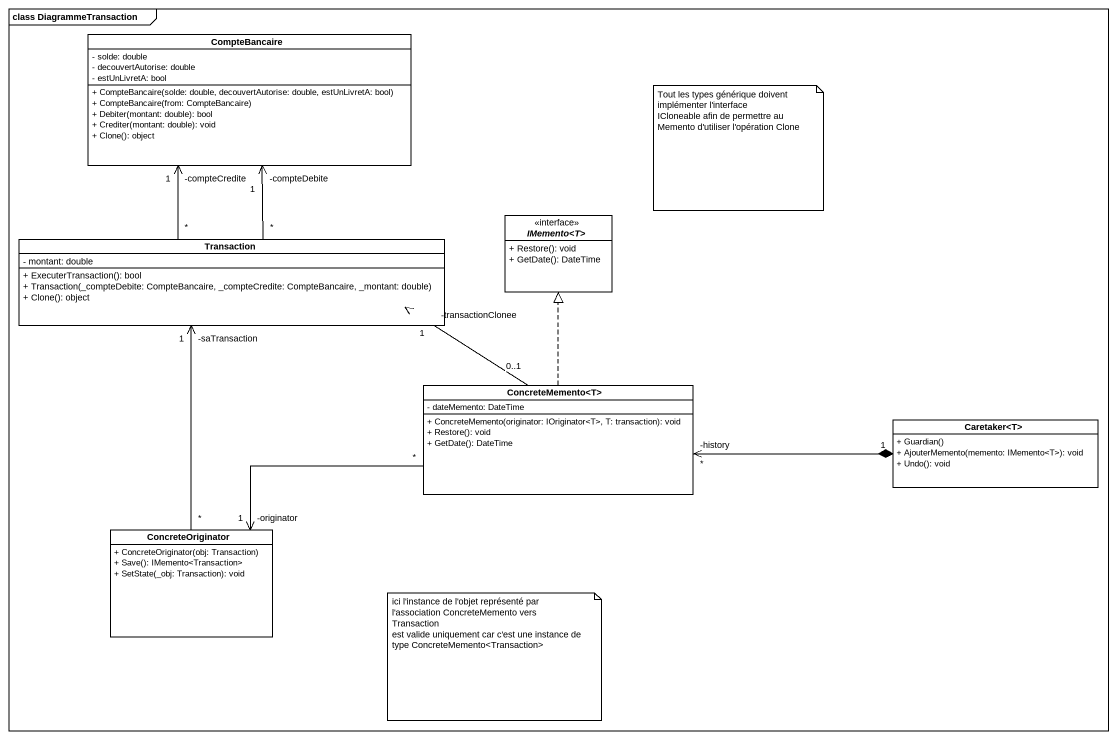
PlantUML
@startuml
mainframe class DiagrammeTransaction
hide circle
hide empty members
skinparam classAttributeIconSize 0
class CompteBancaire {
  - solde: double
  - decouvertAutorise: double
  - estUnLivretA: bool
  + CompteBancaire(solde: double, decouvertAutorise: double, estUnLivretA: bool)
  + CompteBancaire(from: CompteBancaire)
  + Debiter(montant: double): bool
  + Crediter(montant: double): void
  + Clone(): object
}
interface "IMemento<T>" as IMemento_T <<interface>> {
  + Restore(): void
  + GetDate(): DateTime
}
class Transaction {
  - montant: double
  + ExecuterTransaction(): bool
  + Transaction(_compteDebite: CompteBancaire, _compteCredite: CompteBancaire, _montant: double)
  + Clone(): object
}
class "ConcreteMemento<T>" as ConcreteMemento_T {
  - dateMemento: DateTime
  + ConcreteMemento(originator: IOriginator<T>, T: transaction): void
  + Restore(): void
  + GetDate(): DateTime
}
class "Caretaker<T>" as Caretaker_T {
  + Guardian()
  + AjouterMemento(memento: IMemento<T>): void
  + Undo(): void
}
class ConcreteOriginator {
  + ConcreteOriginator(obj: Transaction)
  + Save(): IMemento<Transaction>
  + SetState(_obj: Transaction): void
}
Transaction "*" -up-> "-compteCredite\n1" CompteBancaire
Transaction "*" -up-> "-compteDebite\n1" CompteBancaire
ConcreteMemento_T .up.|> IMemento_T
ConcreteMemento_T "0..1" -left-> "-transactionClonee\n1" Transaction
ConcreteMemento_T "-history\n*" <-right-* "1" Caretaker_T
ConcreteMemento_T "*" -left-> "-originator\n1" ConcreteOriginator
ConcreteOriginator "*" -up-> "-saTransaction\n1" Transaction
note as N1
  Tout les types générique doivent implémenter l'interface
  ICloneable afin de permettre au Memento d'utiliser l'opération Clone
end note
note as N2
  ici l'instance de l'objet représenté par l'association ConcreteMemento vers Transaction
  est valide uniquement car c'est une instance de type ConcreteMemento<Transaction>
end note
@enduml
